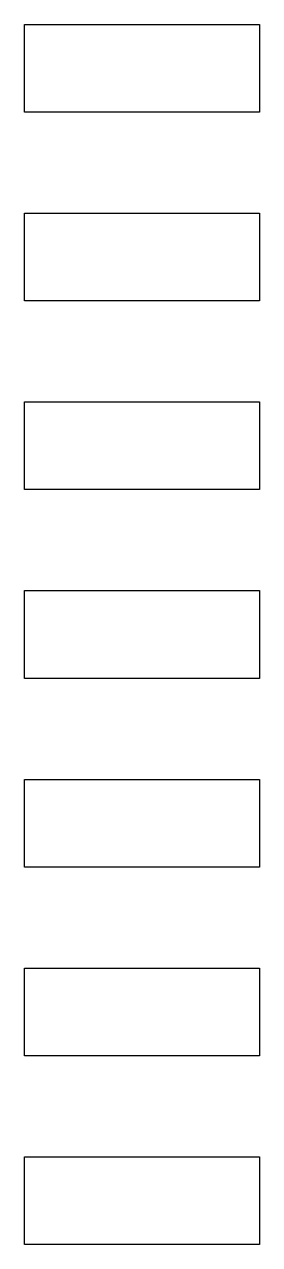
# Model space of a CAD drawing. Header units: metres. Extents: x -9481 to -9285, y 28740 to 57552.
# Drawn here: x -9450.718 to -9450.069, y 57548.609 to 57551.975 of the extents above.
import ezdxf

# ---------------------------------------------------------------- set-up
doc = ezdxf.new("R2010")
doc.units = ezdxf.units.M
doc.layers.add('BLK_1_FLR_3_UNITFA', color=7, linetype='Continuous')

msp = doc.modelspace()

# ---------------------------------------------------------------- linework, layer by layer
at = {"layer": 'BLK_1_FLR_3_UNITFA', "color": 1}
msp.add_lwpolyline([(-9450.7184, 57551.9752), (-9450.0692, 57551.9752), (-9450.0692, 57551.7331), (-9450.7184, 57551.7331)], close=True, dxfattribs=at)
at = {"layer": 'BLK_1_FLR_3_UNITFA', "color": 2}
msp.add_lwpolyline([(-9450.7184, 57551.4546), (-9450.0692, 57551.4546), (-9450.0692, 57551.2124), (-9450.7184, 57551.2124)], close=True, dxfattribs=at)
at = {"layer": 'BLK_1_FLR_3_UNITFA', "color": 3}
msp.add_lwpolyline([(-9450.7184, 57550.9339), (-9450.0692, 57550.9339), (-9450.0692, 57550.6918), (-9450.7184, 57550.6918)], close=True, dxfattribs=at)
at = {"layer": 'BLK_1_FLR_3_UNITFA', "color": 4}
msp.add_lwpolyline([(-9450.7184, 57550.4133), (-9450.0692, 57550.4133), (-9450.0692, 57550.1711), (-9450.7184, 57550.1711)], close=True, dxfattribs=at)
at = {"layer": 'BLK_1_FLR_3_UNITFA', "color": 5}
msp.add_lwpolyline([(-9450.7184, 57549.8926), (-9450.0692, 57549.8926), (-9450.0692, 57549.6505), (-9450.7184, 57549.6505)], close=True, dxfattribs=at)
at = {"layer": 'BLK_1_FLR_3_UNITFA', "color": 6}
msp.add_lwpolyline([(-9450.7184, 57549.372), (-9450.0692, 57549.372), (-9450.0692, 57549.1298), (-9450.7184, 57549.1298)], close=True, dxfattribs=at)
at = {"layer": 'BLK_1_FLR_3_UNITFA', "color": 8}
msp.add_lwpolyline([(-9450.7184, 57548.8513), (-9450.0692, 57548.8513), (-9450.0692, 57548.6092), (-9450.7184, 57548.6092)], close=True, dxfattribs=at)

doc.saveas('drawing.dxf')
